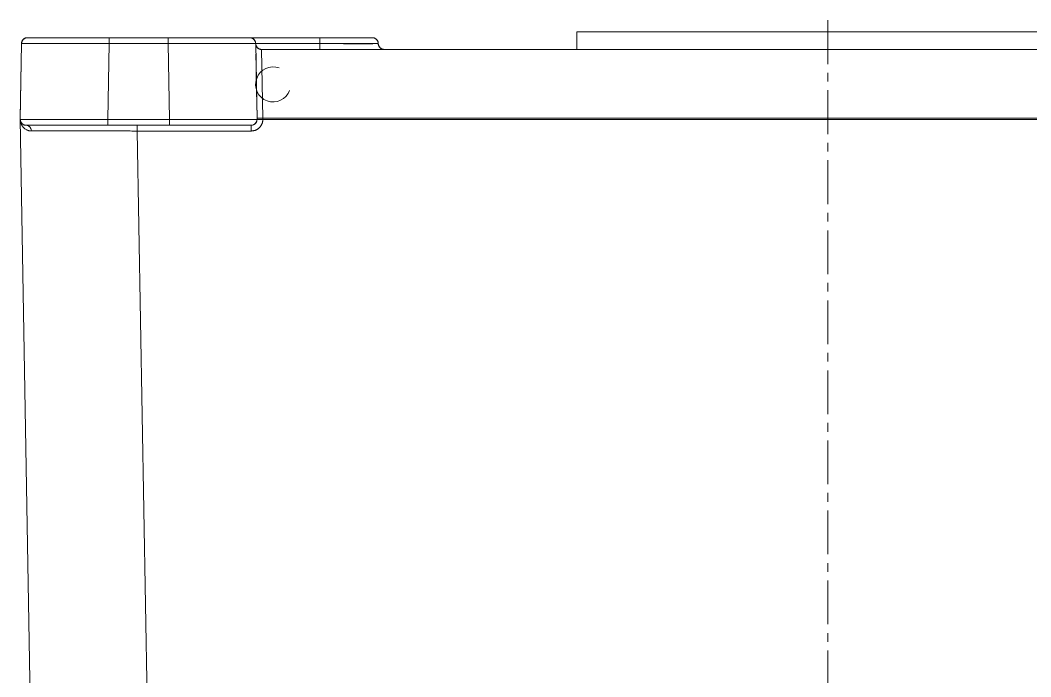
# Model space of a CAD drawing. Header units: millimetres. Extents: x -728 to 992, y -670 to 797.
# Drawn here: x -138.3 to 34.8, y -380 to -267.5 of the extents above; entities that cross this region are included whole.
import ezdxf

# ---------------------------------------------------------------- set-up
doc = ezdxf.new("R2010")
doc.units = ezdxf.units.MM
doc.linetypes.add('K5LT_AXLED', pattern=[12, 7.5, -1.5, 1.5, -1.5])
doc.linetypes.add('K5LT_THIN', pattern=[0])

# ---------------------------------------------------------------- blocks, each defined once
blk = doc.blocks.new('U12')
at = {"color": 30, "linetype": 'K5LT_AXLED', "lineweight": 18, "true_color": 0xff8000}
blk.add_line((0, -267.47), (0, -488.47), dxfattribs=at)
at = {"color": 7, "linetype": 'K5LT_THIN', "lineweight": 18}
for p, q in [((-43, -272.47), (-43, -269.47)), ((-43, -269.47), (43, -269.47)), ((-138.32, -284.47), (-138.09, -271.45)), ((-138.31, -284.26), (-138.09, -271.45)), ((-138.09, -271.44), (-138.09, -271.45)), ((-138.09, -271.45), (-138.09, -271.45)), ((-138.09, -271.45), (-138.09, -271.45)), ((-137.1, -270.47), (-137.09, -270.47)), ((-137.09, -270.47), (-128.09, -270.47)), ((-137.09, -270.47), (-130.09, -270.47)), ((-137.09, -270.47), (-137.09, -270.47)), ((-137.09, -270.47), (-123.09, -270.47)), ((-137.09, -270.47), (-137.09, -270.47)), ((-137.09, -270.47), (-128.09, -270.47)), ((-128.09, -270.47), (-123.09, -270.47)), ((-123.32, -284.47), (-123.09, -271.45)), ((-123.09, -270.47), (-123.09, -271.45)), ((-123.09, -270.47), (-112.99, -270.47)), ((-123.09, -271.45), (-112.99, -271.45)), ((-112.99, -270.47), (-98.99, -270.47)), ((-112.99, -271.45), (-112.99, -270.47)), ((-98.99, -270.47), (-112.99, -270.47)), ((-112.76, -284.47), (-112.99, -271.45)), ((-107.99, -270.47), (-98.99, -270.47)), ((-107.99, -270.47), (-86.99, -270.47)), ((-98.99, -270.47), (-98.99, -270.47)), ((-97.76, -284.47), (-97.99, -271.45)), ((-97.99, -271.45), (-97.99, -271.45)), ((-97.99, -271.45), (-86.99, -271.45)), ((-97.99, -271.45), (-97.99, -271.45)), ((-97.99, -271.48), (-86.99, -271.48)), ((-86.99, -270.47), (-77.99, -270.47)), ((-77.99, -270.47), (-86.99, -270.47)), ((-86.99, -271.45), (-86.99, -270.47)), ((-86.99, -271.48), (-86.99, -271.45)), ((-86.99, -272.47), (-86.99, -271.48)), ((-84.99, -270.47), (-77.99, -270.47)), ((-77.99, -270.47), (-77.99, -270.47)), ((-76.99, -271.48), (-76.99, -271.45)), ((-76.99, -271.45), (-76.99, -271.45)), ((-76.99, -271.45), (-76.99, -271.45)), ((-76.99, -271.48), (-76.99, -271.48)), ((-97.98, -271.79), (-97.97, -272.62)), ((-97.98, -271.79), (-97.96, -273.05)), ((-97.96, -273.22), (-97.92, -275.49)), ((-96.99, -272.47), (96.99, -272.47)), ((-96.77, -284.26), (-96.99, -272.47)), ((-96.99, -272.47), (-96.99, -272.47)), ((-85.54, -272.47), (-82.59, -272.47)), ((-84.58, -272.47), (-81.53, -272.47)), ((-80.81, -272.47), (-80.5, -272.47)), ((-77.64, -272.47), (-78.75, -272.47)), ((-76.08, -272.47), (-77.44, -272.47)), ((-97.88, -278.01), (-97.92, -275.71)), ((-97.79, -282.88), (-97.87, -278.37)), ((-138.32, -284.47), (-123.32, -284.47)), ((-138.32, -284.48), (-138.32, -284.47)), ((-138.32, -284.48), (-138.32, -284.48)), ((-138.32, -284.48), (-138.32, -284.48)), ((-138.32, -284.48), (-138.32, -284.48)), ((-138.32, -284.48), (-138.32, -284.48)), ((-138.32, -284.48), (-138.32, -284.5)), ((-135.89, -423.67), (-138.32, -284.48)), ((-138.32, -284.48), (-138.32, -284.48)), ((-137.78, -285.35), (-137.8, -285.34)), ((-130.32, -285.47), (-137.32, -285.47)), ((-137.32, -285.47), (-137.32, -285.47)), ((-137.32, -285.47), (-123.32, -285.47)), ((-137.32, -285.47), (-137.32, -285.47)), ((-137.32, -285.47), (-137.32, -285.47)), ((-137.32, -285.47), (-137.32, -285.47)), ((-137.32, -285.47), (-137.32, -285.47)), ((-137.32, -285.47), (-137.32, -285.47)), ((-137.32, -285.47), (-137.32, -285.47)), ((-137.32, -285.47), (-137.32, -285.47)), ((-123.32, -285.47), (-137.32, -285.47)), ((-136.6, -285.47), (-134.86, -285.47)), ((-135.95, -285.47), (-133.33, -285.47)), ((-132.54, -285.47), (-135.85, -285.47)), ((-133.74, -285.47), (-130.58, -285.47)), ((-132.54, -285.47), (-129.63, -285.47)), ((-128.21, -285.47), (-130.58, -285.47)), ((-126.02, -285.47), (-129.88, -285.47)), ((-126.07, -285.47), (-128.21, -285.47)), ((-126.02, -285.47), (-128.21, -285.47)), ((-123.32, -284.48), (-123.32, -284.47)), ((-123.32, -284.47), (-112.76, -284.47)), ((-123.32, -284.48), (-112.76, -284.48)), ((-123.32, -285.47), (-123.32, -284.48)), ((-123.32, -285.47), (-112.76, -285.47)), ((-123.32, -285.47), (-123.32, -285.47)), ((-118.28, -286.45), (-118.28, -285.47)), ((-112.76, -284.48), (-112.76, -284.47)), ((-112.76, -284.47), (-97.76, -284.47)), ((-112.76, -284.48), (-112.76, -285.47)), ((-112.76, -285.47), (-98.76, -285.47)), ((-98.76, -285.47), (-112.76, -285.47)), ((-98.76, -285.47), (-101.98, -285.47)), ((-98.76, -286.45), (-98.76, -285.47)), ((-98.76, -285.47), (-98.76, -285.47)), ((-98.76, -285.47), (-98.76, -285.47)), ((-98.76, -285.47), (-98.76, -285.47)), ((-98.76, -285.47), (-98.76, -285.47)), ((-97.76, -284.48), (-97.76, -284.47)), ((-97.76, -284.47), (-96.76, -284.47)), ((-97.76, -284.48), (-97.76, -284.48)), ((-96.77, -284.26), (96.77, -284.26)), ((-96.76, -284.47), (-96.77, -284.26)), ((-96.76, -284.48), (-96.76, -284.47)), ((-96.76, -284.47), (96.76, -284.47)), ((-115.89, -423.67), (-118.28, -286.45)), ((-98.76, -286.45), (-118.28, -286.45))]:
    blk.add_line(p, q, dxfattribs=at)
for centre, radius, start, end in [((-137.09, -271.47), 1, 90, 178.879), ((-137.09, -271.47), 1, 178.9011, 179), ((-137.09, -271.47), 1, 178.879, 178.9011), ((-98.99, -271.47), 1, 1, 90), ((-96.99, -271.47), 1, 181, 270), ((-77.99, -271.47), 1, 1, 90), ((-75.99, -271.47), 1, 181, 270), ((-95, -278.47), 3, 70, 340), ((-137.32, -284.47), 1, 181.0878, 181.744), ((-137.32, -284.47), 1, 181, 181.065), ((-137.32, -284.47), 1, 181.065, 181.0885), ((-137.32, -284.47), 1, 181.0885, 270), ((-137.32, -284.47), 1, 181.744, 191.927), ((-137.32, -284.47), 1, 204.0801, 204.6616), ((-137.32, -284.47), 1, 256.1966, 257.2638), ((-137.32, -284.47), 1, 269.9912, 270), ((-137.32, -284.47), 1, 269.9678, 269.9912), ((-98.76, -284.47), 1, 270, 359)]:
    blk.add_arc(centre, radius, start, end, dxfattribs=at)
for centre, major_axis, start_param, end_param in [((-96.77, -284.24), (-1, -0.017), 0, 1.570492), ((-96.76, -284.5), (-1, 0.017), 4.712694, 6.283185)]:
    blk.add_ellipse(centre, major_axis=major_axis, ratio=0.01745, start_param=start_param, end_param=end_param, dxfattribs=at)
for points, knots in [([(-138.09, -271.45), (-138.09, -271.44), (-138.09, -271.44), (-138.09, -271.44), (-138.09, -271.43), (-138.09, -271.42), (-138.09, -271.42), (-138.09, -271.39), (-138.08, -271.38), (-138.08, -271.36), (-138.08, -271.36), (-138.08, -271.33), (-138.08, -271.3), (-138.06, -271.23), (-138.05, -271.19), (-138.04, -271.14), (-138.03, -271.14), (-138.02, -271.1), (-138, -271.06), (-137.96, -270.98), (-137.94, -270.94), (-137.89, -270.86), (-137.86, -270.82), (-137.79, -270.75), (-137.76, -270.72), (-137.68, -270.66), (-137.65, -270.63), (-137.56, -270.58), (-137.52, -270.56), (-137.45, -270.53), (-137.41, -270.52), (-137.37, -270.5), (-137.36, -270.5), (-137.3, -270.49), (-137.26, -270.48), (-137.17, -270.47), (-137.13, -270.47), (-137.09, -270.47)], [0.035664, 0.035664, 0.035664, 0.035664, 0.106991, 0.106991, 0.299525, 0.299525, 0.670378, 0.670378, 1.409443, 1.409443, 1.412083, 1.412083, 2.895493, 2.895493, 5.155546, 5.155546, 5.29125, 5.29125, 7.462533, 7.462533, 9.805474, 9.805474, 12.172405, 12.172405, 14.550565, 14.550565, 16.926749, 16.926749, 19.287696, 19.287696, 21.083245, 21.083245, 21.620485, 21.620485, 23.912912, 23.912912, 26, 26, 26, 26]), ([(-123.09, -270.47), (-123.5, -270.47), (-123.9, -270.47), (-124.7, -270.47), (-125.1, -270.47), (-126.05, -270.47), (-126.6, -270.47), (-127.7, -270.47), (-128.25, -270.47), (-129.34, -270.47), (-129.86, -270.47), (-130.81, -270.47), (-131.25, -270.47), (-132.09, -270.47), (-132.5, -270.47), (-133.27, -270.47), (-133.64, -270.47), (-134.36, -270.47), (-134.69, -270.47), (-135.31, -270.47), (-135.59, -270.47), (-136.07, -270.47), (-136.28, -270.47), (-136.53, -270.47), (-136.6, -270.47), (-136.74, -270.47), (-136.81, -270.47), (-136.91, -270.47), (-136.94, -270.47), (-137, -270.47), (-137.01, -270.47), (-137.03, -270.47), (-137.03, -270.47), (-137.04, -270.47), (-137.04, -270.47), (-137.04, -270.47), (-137.03, -270.47), (-137.03, -270.47), (-137.02, -270.47), (-137.01, -270.47), (-137, -270.47), (-136.99, -270.47), (-136.98, -270.47), (-136.97, -270.47), (-136.97, -270.47), (-136.96, -270.47), (-136.95, -270.47), (-136.93, -270.47), (-136.93, -270.47), (-136.92, -270.47), (-136.91, -270.47), (-136.91, -270.47), (-136.91, -270.47), (-136.91, -270.47), (-136.91, -270.47), (-136.93, -270.47), (-136.94, -270.47), (-136.97, -270.47), (-136.99, -270.47), (-137.04, -270.47), (-137.06, -270.47), (-137.09, -270.47), (-137.09, -270.47), (-137.09, -270.47), (-137.1, -270.47), (-137.11, -270.47), (-137.11, -270.47), (-137.13, -270.47), (-137.13, -270.47), (-137.16, -270.47), (-137.18, -270.47), (-137.23, -270.48), (-137.27, -270.48), (-137.35, -270.5), (-137.39, -270.51), (-137.46, -270.54), (-137.48, -270.55), (-137.52, -270.56), (-137.54, -270.57), (-137.6, -270.61), (-137.64, -270.63), (-137.72, -270.69), (-137.75, -270.72), (-137.82, -270.78), (-137.85, -270.82), (-137.91, -270.89), (-137.94, -270.93), (-137.98, -271.01), (-138, -271.06), (-138.04, -271.14), (-138.05, -271.19), (-138.07, -271.25), (-138.07, -271.27), (-138.08, -271.31), (-138.08, -271.33), (-138.08, -271.36), (-138.08, -271.36), (-138.08, -271.36), (-138.08, -271.37), (-138.09, -271.39), (-138.09, -271.42), (-138.09, -271.44)], [0, 0, 0, 0, 9.725265, 9.725265, 19.450529, 19.450529, 32.900738, 32.900738, 47.18829, 47.18829, 61.412075, 61.412075, 74.125608, 74.125608, 87.041112, 87.041112, 100.335311, 100.335311, 114.402906, 114.402906, 128.526976, 128.526976, 142.706045, 142.706045, 148.706478, 148.706478, 156.65733, 156.65733, 162.091979, 162.091979, 166.734309, 166.734309, 166.734318, 166.734318, 167.518938, 167.518938, 168.01431, 168.01431, 168.79893, 168.79893, 169.58355, 169.58355, 170.065448, 170.065448, 170.36817, 170.36817, 171.15279, 171.15279, 171.937409, 171.937409, 172.722029, 172.722029, 173.506649, 173.506649, 174.291269, 174.291269, 175.075889, 175.075889, 175.860509, 175.860509, 176.534554, 176.534554, 176.540038, 176.540038, 176.647346, 176.647346, 176.755291, 176.755291, 176.97118, 176.97118, 177.402958, 177.402958, 178.266515, 178.266515, 179.35794, 179.35794, 179.993745, 179.993745, 180.470261, 180.470261, 181.598058, 181.598058, 182.73543, 182.73543, 183.876149, 183.876149, 185.013831, 185.013831, 186.142127, 186.142127, 187.254913, 187.254913, 187.659294, 187.659294, 188.24622, 188.24622, 188.32548, 188.32548, 188.346457, 188.346457, 188.971841, 188.971841, 188.971841, 188.971841]), ([(-138.08, -271.31), (-138.07, -271.29), (-138.07, -271.27), (-138.06, -271.21), (-138.04, -271.17), (-138.01, -271.08), (-137.99, -271.04), (-137.95, -270.96), (-137.93, -270.92), (-137.87, -270.84), (-137.84, -270.8), (-137.77, -270.74), (-137.74, -270.7), (-137.66, -270.65), (-137.62, -270.62), (-137.54, -270.57), (-137.5, -270.55), (-137.41, -270.52), (-137.37, -270.5), (-137.28, -270.48), (-137.23, -270.48), (-137.16, -270.47), (-137.13, -270.47), (-137.1, -270.47), (-137.09, -270.47), (-137.09, -270.47)], [1.921649, 1.921649, 1.921649, 1.921649, 2.657177, 2.657177, 4.489938, 4.489938, 6.359321, 6.359321, 8.256119, 8.256119, 10.170505, 10.170505, 12.092059, 12.092059, 14.010057, 14.010057, 15.913786, 15.913786, 17.792861, 17.792861, 19.637525, 19.637525, 20.777057, 20.777057, 21, 21, 21, 21]), ([(-138.08, -271.3), (-138.07, -271.29), (-138.07, -271.27), (-138.06, -271.21), (-138.04, -271.17), (-138.01, -271.08), (-137.99, -271.04), (-137.95, -270.96), (-137.93, -270.92), (-137.87, -270.84), (-137.84, -270.8), (-137.77, -270.74), (-137.74, -270.7), (-137.66, -270.65), (-137.62, -270.62), (-137.54, -270.57), (-137.5, -270.55), (-137.41, -270.52), (-137.37, -270.5), (-137.28, -270.48), (-137.23, -270.48), (-137.16, -270.47), (-137.13, -270.47), (-137.1, -270.47), (-137.09, -270.47), (-137.09, -270.47)], [2.040862, 2.040862, 2.040862, 2.040862, 2.784346, 2.784346, 4.704381, 4.704381, 6.662785, 6.662785, 8.64991, 8.64991, 10.655461, 10.655461, 12.668519, 12.668519, 14.677847, 14.677847, 16.672219, 16.672219, 18.640756, 18.640756, 20.573233, 20.573233, 21.780848, 21.780848, 22, 22, 22, 22]), ([(-128.09, -270.47), (-128.35, -270.47), (-128.61, -270.47), (-129.25, -270.47), (-129.62, -270.47), (-130.36, -270.47), (-130.73, -270.47), (-131.45, -270.47), (-131.8, -270.47), (-132.47, -270.47), (-132.8, -270.47), (-133.43, -270.47), (-133.73, -270.47), (-134.31, -270.47), (-134.58, -270.47), (-135.08, -270.47), (-135.31, -270.47), (-135.74, -270.47), (-135.93, -270.47), (-136.28, -270.47), (-136.43, -270.47), (-136.59, -270.47), (-136.63, -270.47), (-136.7, -270.47), (-136.73, -270.47), (-136.8, -270.47), (-136.84, -270.47), (-136.94, -270.47), (-136.99, -270.47), (-137.03, -270.47), (-137.03, -270.47), (-137.03, -270.47), (-137.03, -270.47), (-137.02, -270.47), (-137.02, -270.47), (-137.01, -270.47), (-137, -270.47), (-136.99, -270.47), (-136.98, -270.47), (-136.97, -270.47), (-136.96, -270.47), (-136.95, -270.47), (-136.95, -270.47), (-136.94, -270.47), (-136.93, -270.47), (-136.93, -270.47), (-136.93, -270.47), (-136.93, -270.47), (-136.94, -270.47), (-136.95, -270.47), (-136.96, -270.47), (-136.97, -270.47), (-136.97, -270.47), (-136.99, -270.47), (-137, -270.47), (-137.03, -270.47), (-137.03, -270.47), (-137.05, -270.47), (-137.07, -270.47), (-137.09, -270.47), (-137.09, -270.47), (-137.09, -270.47), (-137.1, -270.47), (-137.1, -270.47), (-137.1, -270.47), (-137.11, -270.47), (-137.11, -270.47), (-137.11, -270.47), (-137.11, -270.47), (-137.12, -270.47), (-137.12, -270.47), (-137.13, -270.47)], [0.000002, 0.000002, 0.000002, 0.000002, 6.254726, 6.254726, 15.385028, 15.385028, 24.547746, 24.547746, 33.708516, 33.708516, 42.859686, 42.859686, 52.017486, 52.017486, 61.172279, 61.172279, 70.302589, 70.302589, 79.493228, 79.493228, 88.53703, 88.53703, 91.16193, 91.16193, 94.053735, 94.053735, 97.517641, 97.517641, 104.953573, 104.953573, 105.640453, 105.640453, 106.06852, 106.06852, 106.755401, 106.755401, 107.442281, 107.442281, 108.129162, 108.129162, 108.816043, 108.816043, 109.502924, 109.502924, 110.189804, 110.189804, 110.876685, 110.876685, 111.563566, 111.563566, 112.217146, 112.217146, 112.250447, 112.250447, 112.937327, 112.937327, 113.038229, 113.038229, 113.529121, 113.529121, 113.537167, 113.537167, 113.644523, 113.644523, 113.661498, 113.661498, 113.664322, 113.664322, 113.752437, 113.752437, 113.842011, 113.842011, 113.842011, 113.842011]), ([(-97.99, -271.45), (-97.99, -271.45), (-97.99, -271.45), (-97.99, -271.44), (-97.99, -271.44), (-97.99, -271.43), (-97.99, -271.42), (-97.99, -271.4), (-97.99, -271.39), (-98, -271.36), (-98, -271.33), (-98.01, -271.27), (-98.02, -271.22), (-98.04, -271.14), (-98.06, -271.09), (-98.1, -271.01), (-98.12, -270.97), (-98.17, -270.89), (-98.2, -270.85), (-98.26, -270.78), (-98.29, -270.75), (-98.36, -270.68), (-98.4, -270.66), (-98.48, -270.6), (-98.52, -270.58), (-98.61, -270.54), (-98.65, -270.52), (-98.74, -270.5), (-98.78, -270.49), (-98.88, -270.47), (-98.94, -270.47), (-98.99, -270.47), (-98.99, -270.47), (-98.99, -270.47)], [0.019252, 0.019252, 0.019252, 0.019252, 0.057755, 0.057755, 0.251929, 0.251929, 0.542361, 0.542361, 1.123224, 1.123224, 2.284951, 2.284951, 4.527489, 4.527489, 6.819065, 6.819065, 9.149637, 9.149637, 11.507572, 11.507572, 13.880353, 13.880353, 16.254911, 16.254911, 18.618016, 18.618016, 20.956686, 20.956686, 23.258571, 23.258571, 25.999789, 25.999789, 26, 26, 26, 26]), ([(-96.99, -272.47), (-96.99, -272.47), (-96.99, -272.47), (-96.99, -272.47), (-97, -272.47), (-97, -272.47), (-97, -272.47), (-97.01, -272.47), (-97.02, -272.46), (-97.03, -272.46), (-97.03, -272.46), (-97.04, -272.46), (-97.05, -272.46), (-97.09, -272.46), (-97.11, -272.46), (-97.18, -272.45), (-97.23, -272.44), (-97.27, -272.42), (-97.28, -272.42), (-97.32, -272.41), (-97.36, -272.4), (-97.44, -272.36), (-97.48, -272.34), (-97.56, -272.29), (-97.6, -272.26), (-97.67, -272.2), (-97.71, -272.17), (-97.77, -272.09), (-97.8, -272.06), (-97.85, -271.98), (-97.87, -271.94), (-97.9, -271.87), (-97.91, -271.85), (-97.93, -271.81), (-97.94, -271.79), (-97.96, -271.72), (-97.97, -271.68), (-97.98, -271.58), (-97.99, -271.53), (-97.99, -271.48)], [0.008028, 0.008028, 0.008028, 0.008028, 0.024085, 0.024085, 0.093495, 0.093495, 0.203046, 0.203046, 0.416308, 0.416308, 0.422148, 0.422148, 0.860352, 0.860352, 1.728732, 1.728732, 3.285879, 3.285879, 3.411398, 3.411398, 4.877668, 4.877668, 6.495836, 6.495836, 8.132177, 8.132177, 9.77789, 9.77789, 11.423827, 11.423827, 13.06075, 13.06075, 13.85393, 13.85393, 14.679608, 14.679608, 16.271803, 16.271803, 18, 18, 18, 18]), ([(-97.99, -271.48), (-97.99, -271.48), (-97.99, -271.48), (-97.99, -271.49), (-97.99, -271.49), (-97.99, -271.5), (-97.99, -271.5), (-97.99, -271.52), (-97.99, -271.52), (-97.99, -271.54), (-97.99, -271.56), (-97.98, -271.57), (-97.98, -271.58), (-97.98, -271.61), (-97.97, -271.65), (-97.96, -271.72), (-97.95, -271.77), (-97.93, -271.82), (-97.92, -271.82), (-97.91, -271.87), (-97.89, -271.9), (-97.85, -271.98), (-97.83, -272.01), (-97.77, -272.09), (-97.74, -272.13), (-97.68, -272.2), (-97.64, -272.23), (-97.57, -272.28), (-97.53, -272.31), (-97.44, -272.36), (-97.4, -272.38), (-97.33, -272.41), (-97.31, -272.41), (-97.26, -272.43), (-97.24, -272.43), (-97.18, -272.45), (-97.14, -272.46), (-97.08, -272.46), (-97.07, -272.46), (-97.06, -272.46)], [0.000025, 0.000025, 0.000025, 0.000025, 0.005357, 0.005357, 0.118489, 0.118489, 0.237029, 0.237029, 0.474108, 0.474108, 0.851123, 0.851123, 0.948265, 0.948265, 1.89658, 1.89658, 3.205602, 3.205602, 3.45475, 3.45475, 4.540836, 4.540836, 5.895701, 5.895701, 7.263168, 7.263168, 8.635776, 8.635776, 10.005845, 10.005845, 11.365705, 11.365705, 12.157112, 12.157112, 12.707922, 12.707922, 14.025519, 14.025519, 14.358799, 14.358799, 14.358799, 14.358799]), ([(-76.99, -271.45), (-76.99, -271.44), (-76.99, -271.44), (-76.99, -271.43), (-76.99, -271.43), (-76.99, -271.42), (-76.99, -271.41), (-76.99, -271.39), (-76.99, -271.38), (-77, -271.37), (-77, -271.36), (-77, -271.32), (-77.01, -271.28), (-77.02, -271.21), (-77.04, -271.17), (-77.07, -271.08), (-77.09, -271.04), (-77.13, -270.96), (-77.15, -270.92), (-77.21, -270.84), (-77.24, -270.8), (-77.31, -270.74), (-77.34, -270.7), (-77.42, -270.65), (-77.46, -270.62), (-77.54, -270.57), (-77.58, -270.55), (-77.67, -270.52), (-77.71, -270.5), (-77.8, -270.48), (-77.84, -270.48), (-77.92, -270.47), (-77.96, -270.47), (-77.99, -270.47)], [0.021275, 0.021275, 0.021275, 0.021275, 0.165912, 0.165912, 0.332037, 0.332037, 0.664289, 0.664289, 0.959078, 0.959078, 1.328793, 1.328793, 2.6578, 2.6578, 4.490571, 4.490571, 6.359967, 6.359967, 8.25678, 8.25678, 10.171181, 10.171181, 12.092747, 12.092747, 14.010753, 14.010753, 15.914484, 15.914484, 17.793553, 17.793553, 19.638201, 19.638201, 21, 21, 21, 21]), ([(-76.99, -271.45), (-76.99, -271.45), (-76.99, -271.44), (-76.99, -271.44), (-76.99, -271.44), (-76.99, -271.43), (-76.99, -271.42), (-76.99, -271.4), (-76.99, -271.39), (-76.99, -271.38), (-76.99, -271.38), (-76.99, -271.37), (-76.99, -271.37), (-77, -271.37)], [0.0140071, 0.0140071, 0.0140071, 0.0140071, 0.0420212, 0.0420212, 0.1462288, 0.1462288, 0.3204717, 0.3204717, 0.6393503, 0.6393503, 0.6689576, 0.6689576, 0.7299572, 0.7299572, 0.7299572, 0.7299572]), ([(-76.99, -271.48), (-76.99, -271.53), (-76.99, -271.57), (-76.97, -271.66), (-76.96, -271.7), (-76.94, -271.79), (-76.92, -271.83), (-76.88, -271.92), (-76.86, -271.96), (-76.81, -272.04), (-76.79, -272.07), (-76.72, -272.15), (-76.69, -272.18), (-76.62, -272.24), (-76.58, -272.27), (-76.5, -272.32), (-76.46, -272.35), (-76.38, -272.39), (-76.34, -272.4), (-76.28, -272.42), (-76.26, -272.43), (-76.22, -272.44), (-76.19, -272.45), (-76.11, -272.46), (-76.07, -272.46), (-76.01, -272.47), (-76, -272.47), (-75.99, -272.47)], [0.000037, 0.000037, 0.000037, 0.000037, 1.870566, 1.870566, 3.766243, 3.766243, 5.703553, 5.703553, 7.674114, 7.674114, 9.668126, 9.668126, 11.675037, 11.675037, 13.683826, 13.683826, 15.683325, 15.683325, 17.66256, 17.66256, 18.298322, 18.298322, 19.611082, 19.611082, 21.518391, 21.518391, 22, 22, 22, 22]), ([(-75.99, -272.47), (-75.99, -272.47), (-75.99, -272.47), (-75.99, -272.47), (-75.99, -272.47), (-75.99, -272.47), (-76, -272.47), (-76, -272.47), (-76, -272.47), (-76.01, -272.47), (-76.02, -272.46), (-76.04, -272.46), (-76.05, -272.46), (-76.09, -272.46), (-76.11, -272.46), (-76.18, -272.45), (-76.21, -272.44), (-76.26, -272.43), (-76.26, -272.43), (-76.31, -272.41), (-76.36, -272.4), (-76.44, -272.36), (-76.48, -272.34), (-76.56, -272.29), (-76.6, -272.26), (-76.67, -272.2), (-76.71, -272.17), (-76.77, -272.09), (-76.8, -272.06), (-76.85, -271.98), (-76.87, -271.94), (-76.91, -271.85), (-76.93, -271.81), (-76.96, -271.72), (-76.97, -271.68), (-76.98, -271.58), (-76.99, -271.54), (-76.99, -271.49)], [0, 0, 0, 0, 0.001008, 0.001008, 0.033451, 0.033451, 0.129853, 0.129853, 0.282007, 0.282007, 0.586315, 0.586315, 1.19493, 1.19493, 2.401011, 2.401011, 4.206808, 4.206808, 4.563706, 4.563706, 6.774513, 6.774513, 9.021958, 9.021958, 11.294642, 11.294642, 13.580345, 13.580345, 15.866357, 15.866357, 18.139849, 18.139849, 20.388251, 20.388251, 22.599624, 22.599624, 24.935833, 24.935833, 24.935833, 24.935833]), ([(-136.41, -286.44), (-136.49, -286.45), (-136.63, -286.43), (-136.83, -286.4), (-137.02, -286.34), (-137.21, -286.26), (-137.41, -286.15), (-137.6, -286.01), (-137.78, -285.84), (-137.95, -285.64), (-138.1, -285.38), (-138.22, -285.1), (-138.3, -284.79), (-138.31, -284.58), (-138.32, -284.48)], [0, 0, 0, 0, 0.061664, 0.116557, 0.171859, 0.235412, 0.307345, 0.384739, 0.462362, 0.555884, 0.658144, 0.776809, 0.889794, 1, 1, 1, 1]), ([(-138.32, -284.48), (-138.32, -284.48), (-138.32, -284.49), (-138.32, -284.49), (-138.32, -284.49), (-138.32, -284.5), (-138.31, -284.51), (-138.31, -284.53), (-138.31, -284.54), (-138.31, -284.57), (-138.31, -284.6), (-138.3, -284.64), (-138.3, -284.65), (-138.29, -284.7), (-138.28, -284.72), (-138.26, -284.79), (-138.24, -284.83), (-138.23, -284.87), (-138.23, -284.88), (-138.23, -284.88), (-138.23, -284.88), (-138.23, -284.88), (-138.23, -284.88), (-138.21, -284.91), (-138.19, -284.95), (-138.17, -284.98), (-138.17, -284.98), (-138.17, -284.99), (-138.17, -284.99), (-138.17, -284.99), (-138.16, -285), (-138.14, -285.03), (-138.12, -285.06), (-138.1, -285.08), (-138.1, -285.09), (-138.09, -285.1), (-138.08, -285.1), (-138.05, -285.15), (-138.02, -285.17), (-137.99, -285.21), (-137.99, -285.21), (-137.98, -285.21), (-137.98, -285.21), (-137.94, -285.25), (-137.9, -285.27), (-137.83, -285.33), (-137.78, -285.35), (-137.72, -285.38), (-137.69, -285.39), (-137.66, -285.4), (-137.66, -285.4), (-137.64, -285.41), (-137.63, -285.42), (-137.59, -285.43), (-137.56, -285.43), (-137.54, -285.44), (-137.54, -285.44), (-137.52, -285.44), (-137.5, -285.45), (-137.42, -285.46), (-137.37, -285.46), (-137.32, -285.47), (-137.32, -285.47), (-137.32, -285.47)], [0.026238, 0.026238, 0.026238, 0.026238, 0.057755, 0.057755, 0.251929, 0.251929, 0.54236, 0.54236, 1.123224, 1.123224, 2.284951, 2.284951, 3.192783, 3.192783, 4.527488, 4.527488, 6.74262, 6.74262, 6.791204, 6.791204, 6.819064, 6.819064, 6.823484, 6.823484, 8.849991, 8.849991, 8.855902, 8.855902, 8.895533, 8.895533, 9.149637, 9.149637, 10.861253, 10.861253, 10.93478, 10.93478, 11.507572, 11.507572, 13.648328, 13.648328, 13.719558, 13.719558, 13.880353, 13.880353, 16.25491, 16.25491, 18.618016, 18.618016, 20.09233, 20.09233, 20.097223, 20.097223, 20.956686, 20.956686, 22.27383, 22.27383, 22.279278, 22.279278, 23.258571, 23.258571, 25.995102, 25.995102, 26, 26, 26, 26]), ([(-138.32, -284.5), (-138.32, -284.5), (-138.32, -284.5), (-138.32, -284.5), (-138.32, -284.5), (-138.32, -284.5), (-138.32, -284.5), (-138.32, -284.5), (-138.32, -284.5), (-138.32, -284.5), (-138.32, -284.5), (-138.32, -284.51), (-138.31, -284.51), (-138.31, -284.51), (-138.31, -284.52), (-138.31, -284.53), (-138.31, -284.54), (-138.31, -284.56), (-138.31, -284.57), (-138.31, -284.58), (-138.31, -284.59), (-138.3, -284.61), (-138.3, -284.62), (-138.3, -284.64), (-138.3, -284.64), (-138.3, -284.64)], [0.014564, 0.014564, 0.014564, 0.014564, 0.180495, 0.180495, 0.360991, 0.360991, 0.541486, 0.541486, 0.89511, 0.89511, 1.609725, 1.609725, 2.324339, 2.324339, 4.580809, 4.580809, 8.266508, 8.266508, 13.266508, 13.266508, 18.266508, 18.266508, 23.266508, 23.266508, 24.757599, 24.757599, 24.757599, 24.757599]), ([(-138.32, -284.5), (-138.32, -284.5), (-138.32, -284.5), (-138.32, -284.5), (-138.32, -284.5), (-138.32, -284.5), (-138.32, -284.5), (-138.32, -284.5), (-138.32, -284.5), (-138.32, -284.5), (-138.32, -284.5), (-138.32, -284.5), (-138.32, -284.5), (-138.32, -284.5), (-138.32, -284.5), (-138.32, -284.5), (-138.32, -284.5), (-138.32, -284.5), (-138.32, -284.5), (-138.32, -284.5), (-138.32, -284.5), (-138.32, -284.51), (-138.32, -284.51), (-138.31, -284.51), (-138.31, -284.51), (-138.31, -284.52), (-138.31, -284.52), (-138.31, -284.54), (-138.31, -284.54), (-138.31, -284.56), (-138.31, -284.57), (-138.31, -284.59), (-138.31, -284.6), (-138.3, -284.62), (-138.3, -284.63), (-138.3, -284.64)], [0.011992, 0.011992, 0.011992, 0.011992, 0.017857, 0.017857, 0.035553, 0.035553, 0.035714, 0.035714, 0.071429, 0.071429, 0.142857, 0.142857, 0.239111, 0.239111, 0.318014, 0.318014, 0.475819, 0.475819, 0.791428, 0.791428, 1.422647, 1.422647, 1.971667, 1.971667, 3.069706, 3.069706, 5.331381, 5.331381, 9.789133, 9.789133, 14.789133, 14.789133, 19.789133, 19.789133, 24.762657, 24.762657, 24.762657, 24.762657]), ([(-138.23, -284.88), (-138.23, -284.88), (-138.23, -284.88), (-138.21, -284.91), (-138.2, -284.93), (-138.19, -284.96), (-138.18, -284.96), (-138.18, -284.98), (-138.17, -284.98), (-138.17, -284.99)], [20.972879, 20.972879, 20.972879, 20.972879, 21.658809, 21.658809, 31.524971, 31.524971, 34.437302, 34.437302, 36.957241, 36.957241, 36.957241, 36.957241]), ([(-138.23, -284.88), (-138.23, -284.88), (-138.23, -284.88), (-138.21, -284.9), (-138.2, -284.93), (-138.19, -284.96), (-138.18, -284.96), (-138.18, -284.97), (-138.17, -284.98), (-138.17, -284.98)], [20.831749, 20.831749, 20.831749, 20.831749, 21.254723, 21.254723, 32.110598, 32.110598, 34.267485, 34.267485, 37.46804, 37.46804, 37.46804, 37.46804]), ([(-138.17, -284.98), (-138.18, -284.97), (-138.18, -284.96), (-138.2, -284.93), (-138.22, -284.9), (-138.23, -284.88)], [41.802418, 41.802418, 41.802418, 41.802418, 43.675165, 43.675165, 47.646824, 47.646824, 47.646824, 47.646824]), ([(-138.17, -284.99), (-138.18, -284.98), (-138.18, -284.96), (-138.2, -284.93), (-138.21, -284.9), (-138.23, -284.88)], [34.627195, 34.627195, 34.627195, 34.627195, 36.342539, 36.342539, 39.569276, 39.569276, 39.569276, 39.569276]), ([(-138.1, -285.08), (-138.1, -285.09), (-138.1, -285.09), (-138.06, -285.13), (-138.02, -285.17), (-137.99, -285.21)], [51.663658, 51.663658, 51.663658, 51.663658, 53.496475, 53.496475, 72.231607, 72.231607, 72.231607, 72.231607]), ([(-137.99, -285.21), (-138, -285.2), (-138, -285.19), (-138.04, -285.15), (-138.07, -285.12), (-138.1, -285.08)], [23.897201, 23.897201, 23.897201, 23.897201, 24.84094, 24.84094, 30.189418, 30.189418, 30.189418, 30.189418]), ([(-138.1, -285.09), (-138.1, -285.09), (-138.09, -285.09), (-138.06, -285.14), (-138.02, -285.17), (-137.99, -285.21)], [53.699173, 53.699173, 53.699173, 53.699173, 55.099294, 55.099294, 75.148508, 75.148508, 75.148508, 75.148508]), ([(-137.99, -285.21), (-137.99, -285.2), (-138, -285.19), (-138.04, -285.15), (-138.07, -285.12), (-138.1, -285.09)], [28.531956, 28.531956, 28.531956, 28.531956, 30.114364, 30.114364, 36.08542, 36.08542, 36.08542, 36.08542]), ([(-137.55, -285.44), (-137.59, -285.43), (-137.62, -285.42), (-137.65, -285.41), (-137.66, -285.41), (-137.66, -285.4)], [8.398796, 8.398796, 8.398796, 8.398796, 12.237531, 12.237531, 12.856663, 12.856663, 12.856663, 12.856663]), ([(-137.54, -285.44), (-137.56, -285.44), (-137.58, -285.43), (-137.62, -285.42), (-137.64, -285.41), (-137.66, -285.4)], [6.44517, 6.44517, 6.44517, 6.44517, 8.440511, 8.440511, 10.704387, 10.704387, 10.704387, 10.704387]), ([(-137.32, -285.47), (-137.25, -285.47), (-137.14, -285.48), (-136.98, -285.53), (-136.84, -285.61), (-136.72, -285.7), (-136.62, -285.82), (-136.53, -285.96), (-136.46, -286.11), (-136.42, -286.27), (-136.41, -286.38), (-136.41, -286.44)], [0.0003337, 0.0003337, 0.0003337, 0.0003337, 0.1324168, 0.2477929, 0.3506295, 0.4562945, 0.5650026, 0.6728197, 0.7784978, 0.887747, 1, 1, 1, 1]), ([(-97.76, -284.48), (-97.76, -284.49), (-97.76, -284.49), (-97.76, -284.49), (-97.76, -284.5), (-97.76, -284.51), (-97.76, -284.51), (-97.77, -284.54), (-97.77, -284.55), (-97.77, -284.6), (-97.78, -284.63), (-97.79, -284.7), (-97.8, -284.74), (-97.83, -284.83), (-97.85, -284.87), (-97.89, -284.95), (-97.91, -284.99), (-97.97, -285.07), (-98, -285.11), (-98.06, -285.18), (-98.09, -285.21), (-98.14, -285.25), (-98.15, -285.25), (-98.18, -285.28), (-98.22, -285.3), (-98.29, -285.35), (-98.33, -285.37), (-98.42, -285.4), (-98.46, -285.42), (-98.55, -285.44), (-98.59, -285.45), (-98.68, -285.46), (-98.72, -285.46), (-98.76, -285.47), (-98.76, -285.47), (-98.76, -285.47)], [0.026859, 0.026859, 0.026859, 0.026859, 0.09053, 0.09053, 0.253444, 0.253444, 0.567241, 0.567241, 1.194835, 1.194835, 2.450024, 2.450024, 4.362369, 4.362369, 6.314429, 6.314429, 8.29691, 8.29691, 10.29969, 10.29969, 12.311972, 12.311972, 12.708769, 12.708769, 14.322583, 14.322583, 16.3203, 16.3203, 18.294191, 18.294191, 20.23393, 20.23393, 21.99922, 21.99922, 22, 22, 22, 22]), ([(-98.76, -285.47), (-98.76, -285.47), (-98.76, -285.47), (-98.76, -285.47), (-98.75, -285.47), (-98.74, -285.47), (-98.74, -285.46), (-98.72, -285.46), (-98.71, -285.46), (-98.68, -285.46), (-98.67, -285.46), (-98.63, -285.46), (-98.62, -285.45), (-98.58, -285.45), (-98.57, -285.45), (-98.54, -285.44), (-98.52, -285.44), (-98.51, -285.43)], [0, 0, 0, 0, 0.087058, 0.087058, 0.39271, 0.39271, 0.82895, 0.82895, 1.701429, 1.701429, 3.101429, 3.101429, 4.501429, 4.501429, 5.901429, 5.901429, 7, 7, 7, 7]), ([(-98.15, -285.26), (-98.18, -285.28), (-98.21, -285.3), (-98.26, -285.33), (-98.28, -285.34), (-98.3, -285.35)], [2.985586, 2.985586, 2.985586, 2.985586, 3.557089, 3.557089, 4, 4, 4, 4])]:
    blk.add_open_spline(points, degree=3, knots=knots, dxfattribs=at)
for points, weights in [([(-138.09, -271.45), (-138.09, -271.44), (-131.87, -271.44), (-123.09, -271.45)], [0.999844661723, 0.804809654126, 0.804861433552, 1]), ([(-112.99, -271.45), (-104.2, -271.44), (-97.99, -271.44), (-97.99, -271.45)], [1, 0.804837801273, 0.804809644446, 0.999915529517]), ([(-86.99, -271.45), (-81.13, -271.44), (-76.99, -271.44), (-76.99, -271.45)], [1, 0.804837763257, 0.804809644435, 0.999915643532]), ([(-76.99, -271.48), (-76.99, -271.49), (-81.13, -271.49), (-86.99, -271.48)], [0.999844653191, 0.804809654127, 0.804861436397, 1]), ([(-123.32, -284.48), (-132.1, -284.49), (-138.31, -284.49), (-138.32, -284.48)], [1, 0.804837801273, 0.804809644446, 0.999915529517]), ([(-97.76, -284.48), (-97.77, -284.49), (-103.98, -284.49), (-112.76, -284.48)], [0.999844656161, 0.804809654127, 0.804861435407, 1]), ([(-96.76, -284.48), (-96.78, -285.64), (-97.61, -286.45), (-98.76, -286.45)], [1, 0.808833632769, 0.808833632769, 1]), ([(-136.41, -286.44), (-133.03, -286.44), (-126.28, -286.44), (-118.28, -286.45)], [1, 0.895599568132, 0.895599568132, 1])]:
    blk.add_rational_spline(points, weights, degree=3, dxfattribs=at)
for points in [[(-137.81, -285.34), (-137.8, -285.34), (-137.79, -285.34), (-137.79, -285.35)], [(-137.66, -285.4), (-137.63, -285.42), (-137.59, -285.43), (-137.55, -285.44)], [(-137.66, -285.4), (-137.63, -285.42), (-137.59, -285.43), (-137.55, -285.44)]]:
    blk.add_open_spline(points, degree=3, dxfattribs=at)
blk = doc.blocks.new('U0')
blk.add_blockref('U12', (0, 0))

msp = doc.modelspace()

# ---------------------------------------------------------------- block references
msp.add_blockref('U0', (0, 0))

doc.saveas('drawing.dxf')
